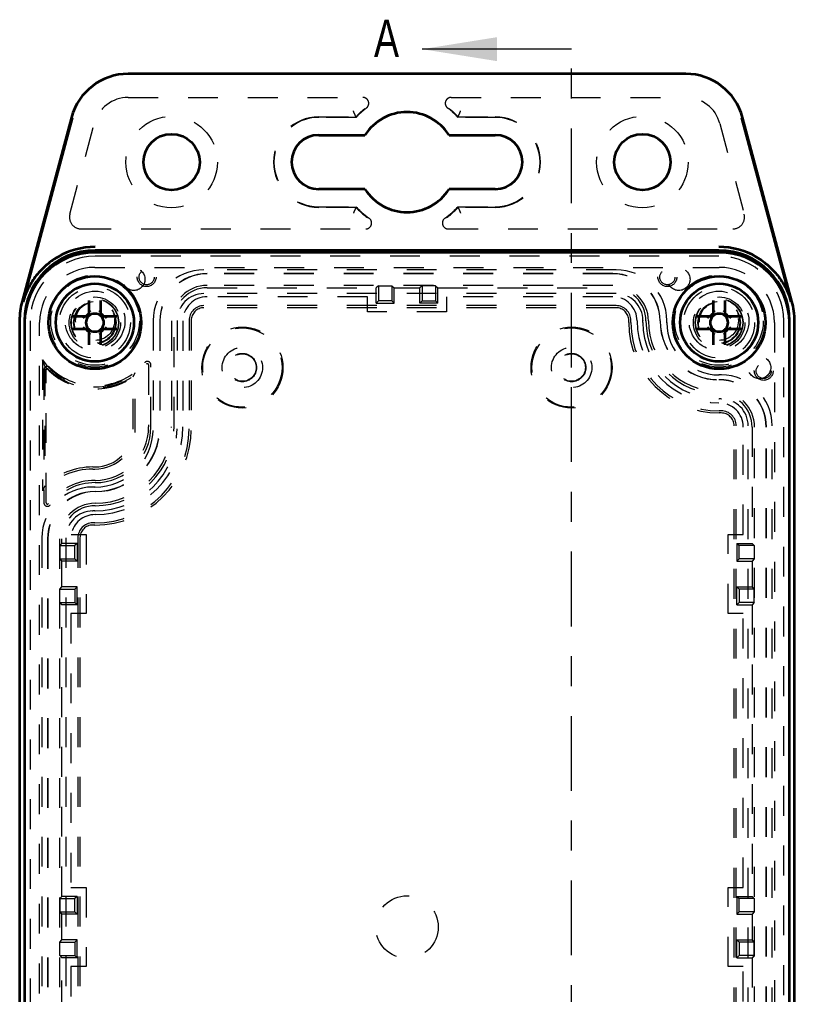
# Model space of a CAD drawing. Header units: inches. Extents: x 0.4 to 16.6, y 0.2 to 10.8.
# Drawn here: x 3.089 to 5.681, y 5.634 to 8.896 of the extents above; entities that cross this region are included whole.
import ezdxf

# ---------------------------------------------------------------- set-up
doc = ezdxf.new("R2010")
doc.units = ezdxf.units.IN
doc.header["$MEASUREMENT"] = 0
doc.linetypes.add('CENTER', pattern=[0.4, 0.25, -0.05, 0.05, -0.05])
doc.linetypes.add('HIDDEN', pattern=[0.075, 0.05, -0.025])
doc.styles.add('SLDTEXTSTYLE1', font='TXT', dxfattribs={"width": 0.75})

msp = doc.modelspace()

# ---------------------------------------------------------------- linework, layer by layer
at = {"color": 7, "linetype": 'Continuous', "lineweight": 18}
msp.add_line((4.9359, 8.7971), (4.4359, 8.7971), dxfattribs=at)
at = {"color": 7, "linetype": 'CENTER', "lineweight": 18}
for p, q in [((4.9359, 7.7319), (4.9359, 8.7971)), ((4.9359, 4.6661), (4.9359, 7.7319))]:
    msp.add_line(p, q, dxfattribs=at)
at = {"color": 7, "linetype": 'Continuous', "lineweight": 35}
for p, q in [((5.3177, 8.7145), (3.453, 8.7145)), ((3.2629, 8.5686), (3.098, 7.9531)), ((3.1013, 7.9522), (3.2662, 8.5677)), ((5.5045, 8.5677), (5.6694, 7.9522)), ((5.6728, 7.9531), (5.5079, 8.5686)), ((4.0901, 8.5097), (4.2447, 8.5097)), ((4.5261, 8.5097), (4.6806, 8.5097)), ((4.2447, 8.3286), (4.0901, 8.3286)), ((4.6806, 8.3286), (4.5261, 8.3286)), ((5.4287, 8.1239), (3.3421, 8.1239)), ((5.4294, 8.1171), (3.3414, 8.1171)), ((3.3115, 7.9024), (3.3112, 7.9024)), ((3.3211, 7.9123), (3.3211, 7.912)), ((3.3616, 7.912), (3.3616, 7.9123)), ((3.3715, 7.9024), (3.3712, 7.9024)), ((5.3995, 7.9024), (5.3992, 7.9024)), ((5.4091, 7.9123), (5.4091, 7.912)), ((5.4496, 7.912), (5.4496, 7.9123)), ((5.4595, 7.9024), (5.4592, 7.9024)), ((3.0893, 7.8877), (3.0893, 3.8326)), ((3.1058, 7.8877), (3.1058, 3.8326)), ((3.1064, 7.8821), (3.1064, 3.8381)), ((3.3112, 7.8619), (3.3115, 7.8619)), ((3.3712, 7.8619), (3.3715, 7.8619)), ((5.3992, 7.8619), (5.3995, 7.8619)), ((5.4592, 7.8619), (5.4595, 7.8619)), ((5.6644, 3.8381), (5.6644, 7.8821)), ((5.6649, 3.8326), (5.6649, 7.8877)), ((5.6814, 3.8326), (5.6814, 7.8877)), ((3.3211, 7.8523), (3.3211, 7.8519)), ((3.3616, 7.8519), (3.3616, 7.8523)), ((5.4091, 7.8523), (5.4091, 7.8519)), ((5.4496, 7.8519), (5.4496, 7.8523))]:
    msp.add_line(p, q, dxfattribs=at)
at = {"color": 7, "linetype": 'HIDDEN', "lineweight": 18}
for p, q in [((3.453, 8.6357), (4.2377, 8.6357)), ((4.533, 8.6357), (5.3177, 8.6357)), ((3.2578, 8.2453), (3.3389, 8.5482)), ((4.0901, 8.5705), (4.2147, 8.5705)), ((4.2155, 8.5688), (4.0901, 8.5688)), ((4.2147, 8.5705), (4.2155, 8.5688)), ((4.556, 8.5705), (4.5553, 8.5688)), ((4.6806, 8.5688), (4.5553, 8.5688)), ((4.556, 8.5705), (4.6806, 8.5705)), ((5.4318, 8.5482), (5.513, 8.2453)), ((4.0901, 8.2696), (4.2155, 8.2696)), ((4.2147, 8.2679), (4.0901, 8.2679)), ((4.2147, 8.2679), (4.2155, 8.2696)), ((4.556, 8.2679), (4.5553, 8.2696)), ((4.5553, 8.2696), (4.6806, 8.2696)), ((4.6806, 8.2679), (4.556, 8.2679)), ((3.2958, 8.1957), (4.2475, 8.1957)), ((4.5233, 8.1957), (5.4749, 8.1957)), ((5.4287, 8.1042), (3.3421, 8.1042)), ((3.3414, 8.0671), (5.4294, 8.0671)), ((5.0844, 8.0591), (3.7064, 8.0591)), ((5.0737, 8.0463), (3.7171, 8.0463)), ((5.0737, 8.0457), (3.7171, 8.0457)), ((5.0737, 8.0068), (3.7171, 8.0068)), ((3.7171, 7.9987), (4.2827, 7.9987)), ((4.2899, 8.0058), (4.2827, 7.9987)), ((4.2827, 7.9477), (4.2827, 7.9987)), ((4.2899, 8.0058), (4.3349, 8.0058)), ((4.2899, 8.0058), (4.2899, 7.9548)), ((4.3349, 8.0058), (4.342, 7.9987)), ((4.3349, 8.0058), (4.3349, 7.9548)), ((4.342, 7.9987), (4.4287, 7.9987)), ((4.342, 7.9477), (4.342, 7.9987)), ((4.4359, 8.0058), (4.4287, 7.9987)), ((4.4287, 7.9477), (4.4287, 7.9987)), ((4.4809, 8.0058), (4.4359, 8.0058)), ((4.4359, 8.0058), (4.4359, 7.9548)), ((4.4809, 8.0058), (4.488, 7.9987)), ((4.4809, 8.0058), (4.4809, 7.9548)), ((4.488, 7.9987), (5.0737, 7.9987)), ((4.488, 7.9477), (4.488, 7.9987)), ((5.0844, 7.9791), (3.7064, 7.9791)), ((4.253, 7.969), (3.7171, 7.969)), ((4.253, 7.918), (4.253, 7.969)), ((4.5177, 7.969), (4.5177, 7.918)), ((5.0737, 7.969), (4.5177, 7.969)), ((5.0844, 7.9391), (3.7064, 7.9391)), ((5.0844, 7.932), (3.7064, 7.932)), ((4.2827, 7.9477), (4.2899, 7.9548)), ((4.2827, 7.9477), (4.342, 7.9477)), ((4.3349, 7.9548), (4.2899, 7.9548)), ((4.342, 7.9477), (4.3349, 7.9548)), ((4.4287, 7.9477), (4.4359, 7.9548)), ((4.488, 7.9477), (4.4287, 7.9477)), ((4.4359, 7.9548), (4.4809, 7.9548)), ((4.488, 7.9477), (4.4809, 7.9548)), ((3.3211, 7.9153), (3.3211, 7.9123)), ((3.3616, 7.9123), (3.3616, 7.9153)), ((4.5177, 7.918), (4.253, 7.918)), ((5.4091, 7.9153), (5.4091, 7.9123)), ((5.4496, 7.9123), (5.4496, 7.9153)), ((3.1255, 7.8877), (3.1255, 3.8326)), ((3.1564, 3.8381), (3.1564, 7.8821)), ((3.5364, 7.8891), (3.5364, 7.5271)), ((3.5585, 7.8877), (3.5585, 7.5337)), ((3.559, 7.8877), (3.559, 7.5337)), ((3.598, 7.8877), (3.598, 7.5337)), ((3.6061, 7.5337), (3.6061, 7.8877)), ((3.6164, 7.8891), (3.6164, 7.5271)), ((3.6358, 7.8877), (3.6358, 7.5337)), ((3.6564, 7.8891), (3.6564, 7.5271)), ((3.6635, 7.8891), (3.6635, 7.5271)), ((5.1272, 7.8821), (5.1272, 7.8891)), ((5.1344, 7.8821), (5.1344, 7.8891)), ((5.1744, 7.89), (5.1744, 7.8891)), ((5.1744, 7.8821), (5.1744, 7.8891)), ((5.1744, 7.8821), (5.1744, 7.8813)), ((5.2544, 7.8891), (5.2544, 7.89)), ((5.2544, 7.8821), (5.2544, 7.8891)), ((5.2544, 7.8813), (5.2544, 7.8821)), ((5.6144, 7.8821), (5.6144, 3.8381)), ((5.6452, 3.8326), (5.6452, 7.8877)), ((3.3211, 7.8519), (3.3211, 7.849)), ((3.3616, 7.849), (3.3616, 7.8519)), ((5.4091, 7.8519), (5.4091, 7.849)), ((5.4496, 7.849), (5.4496, 7.8519)), ((3.1735, 7.7366), (3.1664, 7.7572)), ((3.1664, 7.7572), (3.1664, 7.3192)), ((3.1735, 7.7366), (3.1735, 7.3364)), ((3.5213, 7.7406), (3.5213, 7.5337)), ((3.5288, 7.5337), (3.5288, 7.7406)), ((3.1708, 7.7239), (3.1708, 7.2795)), ((3.1784, 7.2795), (3.1784, 7.7239)), ((3.4692, 7.7005), (3.4764, 7.7148)), ((3.4692, 7.5271), (3.4692, 7.7005)), ((3.4764, 7.5271), (3.4764, 7.7148)), ((5.4294, 7.7071), (5.4285, 7.7071)), ((5.4364, 7.7071), (5.4294, 7.7071)), ((5.4372, 7.7071), (5.4364, 7.7071)), ((5.4285, 7.6271), (5.4294, 7.6271)), ((5.4364, 7.6271), (5.4294, 7.6271)), ((5.4364, 7.6271), (5.4372, 7.6271)), ((5.4364, 7.5871), (5.4294, 7.5871)), ((5.4364, 7.58), (5.4294, 7.58)), ((5.4792, 4.5581), (5.4792, 7.5371)), ((5.4864, 4.5581), (5.4864, 7.5371)), ((5.5264, 4.5581), (5.5264, 7.5371)), ((5.6064, 4.5581), (5.6064, 7.5371)), ((5.51, 7.1735), (5.51, 7.5327)), ((5.5397, 7.5327), (5.5397, 7.1438)), ((5.5478, 4.5616), (5.5478, 7.5327)), ((5.5867, 4.5616), (5.5867, 7.5327)), ((5.5872, 4.5616), (5.5872, 7.5327)), ((3.3344, 7.3993), (3.3414, 7.3993)), ((3.3344, 7.3921), (3.3414, 7.3921)), ((3.1735, 7.3364), (3.1664, 7.3192)), ((3.3344, 7.3321), (3.3335, 7.3321)), ((3.3414, 7.3321), (3.3344, 7.3321)), ((3.3422, 7.3321), (3.3414, 7.3321)), ((3.3335, 7.2521), (3.3344, 7.2521)), ((3.3414, 7.2521), (3.3344, 7.2521)), ((3.3414, 7.2521), (3.3422, 7.2521)), ((3.3414, 7.2121), (3.3344, 7.2121)), ((3.3414, 7.205), (3.3344, 7.205)), ((3.1644, 7.1621), (3.1644, 4.1831)), ((3.1835, 7.1587), (3.1835, 4.1876)), ((3.184, 7.1587), (3.184, 4.1876)), ((3.223, 7.1587), (3.223, 4.1876)), ((3.2239, 7.1366), (3.2311, 7.1438)), ((3.2311, 7.1438), (3.2311, 7.1587)), ((3.2821, 7.1438), (3.2311, 7.1438)), ((3.2444, 7.1621), (3.2444, 4.1831)), ((3.2621, 7.1735), (3.3118, 7.1735)), ((3.2821, 7.1438), (3.2749, 7.1366)), ((3.2821, 7.1438), (3.2821, 7.0845)), ((3.2844, 7.1621), (3.2844, 4.1831)), ((3.2915, 7.1621), (3.2915, 4.1831)), ((3.3118, 7.1735), (3.3118, 6.9088)), ((5.459, 7.1735), (5.51, 7.1735)), ((5.459, 6.9088), (5.459, 7.1735)), ((5.4887, 7.1438), (5.4887, 7.0845)), ((5.4887, 7.1438), (5.4958, 7.1366)), ((5.4887, 7.1438), (5.5397, 7.1438)), ((5.5468, 7.1366), (5.5397, 7.1438)), ((3.2239, 7.1366), (3.2239, 7.0916)), ((3.2239, 7.1366), (3.2749, 7.1366)), ((3.2749, 7.0916), (3.2749, 7.1366)), ((5.4958, 7.0916), (5.4958, 7.1366)), ((5.5468, 7.1366), (5.4958, 7.1366)), ((5.5468, 7.1366), (5.5468, 7.0916)), ((3.2239, 7.0916), (3.2311, 7.0845)), ((3.2239, 7.0916), (3.2749, 7.0916)), ((3.2311, 6.9978), (3.2311, 7.0845)), ((3.2821, 7.0845), (3.2311, 7.0845)), ((3.2821, 7.0845), (3.2749, 7.0916)), ((5.4887, 7.0845), (5.4958, 7.0916)), ((5.4887, 7.0845), (5.5397, 7.0845)), ((5.5468, 7.0916), (5.4958, 7.0916)), ((5.5468, 7.0916), (5.5397, 7.0845)), ((5.5397, 7.0845), (5.5397, 6.9978)), ((3.2239, 6.9906), (3.2311, 6.9978)), ((3.2239, 6.9456), (3.2239, 6.9906)), ((3.2239, 6.9906), (3.2749, 6.9906)), ((3.2821, 6.9978), (3.2311, 6.9978)), ((3.2821, 6.9978), (3.2749, 6.9906)), ((3.2749, 6.9906), (3.2749, 6.9456)), ((3.2821, 6.9385), (3.2821, 6.9978)), ((5.4887, 6.9385), (5.4887, 6.9978)), ((5.4887, 6.9978), (5.4958, 6.9906)), ((5.4887, 6.9978), (5.5397, 6.9978)), ((5.4958, 6.9906), (5.4958, 6.9456)), ((5.5468, 6.9906), (5.4958, 6.9906)), ((5.5468, 6.9906), (5.5397, 6.9978)), ((5.5468, 6.9456), (5.5468, 6.9906)), ((3.2239, 6.9456), (3.2311, 6.9385)), ((3.2239, 6.9456), (3.2749, 6.9456)), ((3.2311, 5.9628), (3.2311, 6.9385)), ((3.2821, 6.9385), (3.2311, 6.9385)), ((3.2821, 6.9385), (3.2749, 6.9456)), ((5.4887, 6.9385), (5.4958, 6.9456)), ((5.4887, 6.9385), (5.5397, 6.9385)), ((5.5468, 6.9456), (5.4958, 6.9456)), ((5.5468, 6.9456), (5.5397, 6.9385)), ((5.5397, 6.9385), (5.5397, 5.9628)), ((3.2608, 6.9088), (3.2608, 5.9925)), ((3.3118, 6.9088), (3.2608, 6.9088)), ((5.51, 6.9088), (5.459, 6.9088)), ((5.51, 5.9925), (5.51, 6.9088)), ((3.2608, 5.9925), (3.3118, 5.9925)), ((3.3118, 5.9925), (3.3118, 5.7278)), ((5.459, 5.7278), (5.459, 5.9925)), ((5.459, 5.9925), (5.51, 5.9925)), ((3.2239, 5.9556), (3.2311, 5.9628)), ((3.2239, 5.9556), (3.2239, 5.9106)), ((3.2239, 5.9556), (3.2749, 5.9556)), ((3.2821, 5.9628), (3.2311, 5.9628)), ((3.2821, 5.9628), (3.2749, 5.9556)), ((3.2749, 5.9106), (3.2749, 5.9556)), ((3.2821, 5.9628), (3.2821, 5.9035)), ((5.4887, 5.9628), (5.4958, 5.9556)), ((5.4887, 5.9628), (5.5397, 5.9628)), ((5.4887, 5.9628), (5.4887, 5.9035)), ((5.4958, 5.9106), (5.4958, 5.9556)), ((5.5468, 5.9556), (5.4958, 5.9556)), ((5.5468, 5.9556), (5.5397, 5.9628)), ((5.5468, 5.9556), (5.5468, 5.9106)), ((3.2239, 5.9106), (3.2311, 5.9035)), ((3.2239, 5.9106), (3.2749, 5.9106)), ((3.2821, 5.9035), (3.2749, 5.9106)), ((5.4887, 5.9035), (5.4958, 5.9106)), ((5.5468, 5.9106), (5.4958, 5.9106)), ((5.5468, 5.9106), (5.5397, 5.9035)), ((3.2311, 5.8168), (3.2311, 5.9035)), ((3.2821, 5.9035), (3.2311, 5.9035)), ((5.4887, 5.9035), (5.5397, 5.9035)), ((5.5397, 5.9035), (5.5397, 5.8168)), ((3.2239, 5.8096), (3.2311, 5.8168)), ((3.2239, 5.7646), (3.2239, 5.8096)), ((3.2239, 5.8096), (3.2749, 5.8096)), ((3.2821, 5.8168), (3.2311, 5.8168)), ((3.2821, 5.8168), (3.2749, 5.8096)), ((3.2749, 5.8096), (3.2749, 5.7646)), ((3.2821, 5.7575), (3.2821, 5.8168)), ((5.4887, 5.8168), (5.4958, 5.8096)), ((5.4887, 5.7575), (5.4887, 5.8168)), ((5.4887, 5.8168), (5.5397, 5.8168)), ((5.4958, 5.8096), (5.4958, 5.7646)), ((5.5468, 5.8096), (5.4958, 5.8096)), ((5.5468, 5.8096), (5.5397, 5.8168)), ((5.5468, 5.7646), (5.5468, 5.8096)), ((3.2239, 5.7646), (3.2311, 5.7575)), ((3.2239, 5.7646), (3.2749, 5.7646)), ((3.2311, 4.7818), (3.2311, 5.7575)), ((3.2821, 5.7575), (3.2311, 5.7575)), ((3.2821, 5.7575), (3.2749, 5.7646)), ((5.4887, 5.7575), (5.4958, 5.7646)), ((5.4887, 5.7575), (5.5397, 5.7575)), ((5.5468, 5.7646), (5.4958, 5.7646)), ((5.5468, 5.7646), (5.5397, 5.7575)), ((5.5397, 5.7575), (5.5397, 4.7818)), ((3.2608, 5.7278), (3.2608, 4.8115)), ((3.3118, 5.7278), (3.2608, 5.7278)), ((5.51, 5.7278), (5.459, 5.7278)), ((5.51, 4.8115), (5.51, 5.7278))]:
    msp.add_line(p, q, dxfattribs=at)
for centre, radius in [((3.598, 8.4192), 0.1531), ((5.1728, 8.4192), 0.1531), ((3.4714, 8.0271), 0.0375), ((3.5146, 8.0344), 0.0315), ((3.5146, 8.0344), 0.0254), ((5.2562, 8.0344), 0.0315), ((5.2562, 8.0344), 0.0254), ((5.2944, 8.0271), 0.0375), ((3.3421, 7.8877), 0.154), ((3.3421, 7.8877), 0.1482), ((5.4287, 7.8877), 0.154), ((5.4287, 7.8877), 0.1482), ((3.3414, 7.8821), 0.1187), ((5.4294, 7.8821), 0.1187), ((3.3421, 7.8877), 0.1), ((3.3414, 7.8821), 0.086), ((3.3414, 7.8821), 0.08), ((3.3414, 7.8821), 0.0787), ((5.4287, 7.8877), 0.1), ((5.4294, 7.8821), 0.086), ((5.4294, 7.8821), 0.08), ((5.4294, 7.8821), 0.0787), ((3.3414, 7.8821), 0.071), ((3.3414, 7.8821), 0.0689), ((3.3421, 7.8877), 0.065), ((5.4294, 7.8821), 0.071), ((5.4294, 7.8821), 0.0689), ((5.4287, 7.8877), 0.065), ((3.8348, 7.7319), 0.1356), ((3.8348, 7.7319), 0.1325), ((4.9359, 7.7319), 0.1356), ((4.9359, 7.7319), 0.1325), ((3.8348, 7.7319), 0.0675), ((4.9359, 7.7319), 0.0675), ((3.8348, 7.7319), 0.0475), ((3.8348, 7.7319), 0.046), ((4.9359, 7.7319), 0.0475), ((4.9359, 7.7319), 0.046), ((5.5644, 7.7321), 0.0375), ((5.5784, 7.7205), 0.0315), ((5.5784, 7.7205), 0.0254), ((4.3854, 5.8601), 0.1045)]:
    msp.add_circle(centre, radius, dxfattribs=at)
at = {"color": 7, "linetype": 'Continuous', "lineweight": 35}
for centre, radius in [((3.598, 8.4192), 0.094), ((5.1728, 8.4192), 0.094), ((3.3414, 7.8821), 0.155), ((5.4294, 7.8821), 0.155), ((3.3414, 7.8821), 0.1305), ((5.4294, 7.8821), 0.1305)]:
    msp.add_circle(centre, radius, dxfattribs=at)
for centre, radius, start, end in [((3.453, 8.5176), 0.1969, 90, 165), ((5.3177, 8.5176), 0.1969, 15, 90), ((4.3854, 8.4192), 0.1673, 32.7638, 147.2362), ((4.0901, 8.4192), 0.0906, 90, 270), ((4.6806, 8.4192), 0.0906, 270, 90), ((4.3854, 8.4192), 0.1673, 212.7638, 327.2362), ((3.3421, 7.8877), 0.2362, 90, 180), ((3.3421, 7.8877), 0.2479, 90, 120.3031), ((5.4287, 7.8877), 0.2479, 59.6969, 90), ((5.4287, 7.8877), 0.2362, 0, 90), ((3.3414, 7.8821), 0.235, 90, 180), ((5.4294, 7.8821), 0.235, 0, 90), ((3.3421, 7.8877), 0.2527, 165, 180), ((5.4287, 7.8877), 0.2527, 0, 15), ((3.3414, 7.8821), 0.03, 137.5052, 222.4948), ((3.3414, 7.8821), 0.0365, 133.8923, 136.1077), ((3.3414, 7.8821), 0.03, 132.4948, 137.5052), ((3.3414, 7.8821), 0.03, 47.5052, 132.4948), ((3.3414, 7.8821), 0.03, 42.4948, 47.5052), ((3.3414, 7.8821), 0.03, 317.5052, 42.4948), ((3.3414, 7.8821), 0.0365, 43.8923, 46.1077), ((5.4294, 7.8821), 0.03, 137.5052, 222.4948), ((5.4294, 7.8821), 0.0365, 133.8923, 136.1077), ((5.4294, 7.8821), 0.03, 132.4948, 137.5052), ((5.4294, 7.8821), 0.03, 47.5052, 132.4948), ((5.4294, 7.8821), 0.03, 42.4948, 47.5052), ((5.4294, 7.8821), 0.03, 317.5052, 42.4948), ((5.4294, 7.8821), 0.0365, 43.8923, 46.1077), ((3.3414, 7.8821), 0.03, 222.4948, 227.5052), ((3.3414, 7.8821), 0.03, 312.4948, 317.5052), ((5.4294, 7.8821), 0.03, 222.4948, 227.5052), ((5.4294, 7.8821), 0.03, 312.4948, 317.5052), ((3.3414, 7.8821), 0.0365, 223.8923, 226.1077), ((3.3414, 7.8821), 0.03, 227.5052, 312.4948), ((3.3414, 7.8821), 0.0365, 313.8923, 316.1077), ((5.4294, 7.8821), 0.0365, 223.8923, 226.1077), ((5.4294, 7.8821), 0.03, 227.5052, 312.4948), ((5.4294, 7.8821), 0.0365, 313.8923, 316.1077)]:
    msp.add_arc(centre, radius, start, end, dxfattribs=at)
at = {"color": 7, "linetype": 'HIDDEN', "lineweight": 18}
for centre, radius, start, end in [((3.453, 8.5176), 0.1181, 90, 165), ((5.3177, 8.5176), 0.1181, 15, 90), ((4.3854, 8.4192), 0.2281, 128.0477, 138.4378), ((4.3854, 8.4192), 0.2264, 126.8678, 138.6338), ((4.3854, 8.4192), 0.2264, 41.3662, 53.1322), ((4.3854, 8.4192), 0.2281, 41.5622, 51.9523), ((4.0901, 8.4192), 0.1513, 90, 270), ((4.0901, 8.4192), 0.1496, 90, 270), ((4.6806, 8.4192), 0.1513, 270, 90), ((4.6806, 8.4192), 0.1496, 270, 90), ((4.3854, 8.4192), 0.2281, 221.5622, 234.6331), ((4.3854, 8.4192), 0.2264, 221.3662, 235.9125), ((4.3854, 8.4192), 0.2264, 304.0875, 318.6338), ((4.3854, 8.4192), 0.2281, 305.3669, 318.4378), ((3.2958, 8.2351), 0.0394, 165, 270), ((5.4749, 8.2351), 0.0394, 270, 15), ((3.3421, 7.8877), 0.2165, 90, 180), ((5.4287, 7.8877), 0.2165, 0, 90), ((3.3414, 7.8821), 0.185, 90, 180), ((3.7064, 7.8891), 0.17, 90, 180), ((5.0844, 7.8891), 0.17, 0, 90), ((5.4294, 7.8821), 0.185, 0, 90), ((3.7171, 7.8877), 0.1586, 90, 180), ((3.7171, 7.8877), 0.158, 90, 180), ((5.0737, 7.8877), 0.1586, 0, 90), ((5.0737, 7.8877), 0.158, 0, 90), ((3.7171, 7.8877), 0.1191, 90, 180), ((3.7171, 7.8877), 0.111, 90, 180), ((5.0737, 7.8877), 0.1191, 0, 90), ((5.0737, 7.8877), 0.111, 0, 90), ((3.7064, 7.8891), 0.09, 90, 180), ((3.7171, 7.8877), 0.0813, 90, 180), ((5.0737, 7.8877), 0.0813, 0, 90), ((5.0844, 7.8891), 0.09, 0, 90), ((3.7064, 7.8891), 0.05, 90, 180), ((3.7064, 7.8891), 0.0429, 90, 180), ((5.0844, 7.8891), 0.05, 0, 90), ((5.0844, 7.8891), 0.0429, 0, 90), ((5.4294, 7.8821), 0.3021, 180, 270), ((5.4294, 7.8821), 0.295, 180, 270), ((5.4287, 7.8877), 0.2737, 180, 270), ((5.4294, 7.8821), 0.255, 180, 270), ((5.4287, 7.8877), 0.244, 180, 270), ((5.4287, 7.8877), 0.2359, 180, 270), ((5.4287, 7.8877), 0.197, 180, 270), ((5.4287, 7.8877), 0.1964, 180, 270), ((5.4294, 7.8821), 0.175, 180, 270), ((3.3414, 7.8821), 0.215, 215.516, 308.8959), ((3.1826, 7.7239), 0.0118, 45.7846, 180), ((3.3414, 7.8821), 0.2221, 220.9212, 305.1381), ((3.3421, 7.8877), 0.2243, 225.7846, 319.9447), ((3.3421, 7.8877), 0.2168, 225.7846, 319.9447), ((3.517, 7.7406), 0.0118, 0, 139.9447), ((3.517, 7.7406), 0.00425, 0, 139.9447), ((3.1826, 7.7239), 0.00425, 45.7846, 180), ((5.4364, 7.5371), 0.17, 0, 90), ((5.4287, 7.5327), 0.1586, 0, 90), ((5.4287, 7.5327), 0.158, 0, 90), ((5.4287, 7.5327), 0.1191, 0, 90), ((5.4287, 7.5327), 0.111, 0, 90), ((5.4287, 7.5327), 0.0813, 0, 90), ((5.4364, 7.5371), 0.09, 0, 90), ((5.4364, 7.5371), 0.05, 0, 90), ((5.4364, 7.5371), 0.0429, 0, 90), ((3.3414, 7.5271), 0.3221, 270, 0), ((3.3414, 7.5271), 0.1279, 270, 0), ((3.3414, 7.5271), 0.275, 270, 0), ((3.3414, 7.5271), 0.195, 270, 0), ((3.3414, 7.5271), 0.135, 270, 0), ((3.3414, 7.5271), 0.315, 270, 0), ((3.3421, 7.5337), 0.2937, 270, 0), ((3.3421, 7.5337), 0.2559, 270, 0), ((3.3421, 7.5337), 0.217, 270, 0), ((3.3421, 7.5337), 0.264, 270, 0), ((3.3421, 7.5337), 0.2164, 270, 0), ((3.3421, 7.5337), 0.1868, 270, 0), ((3.3421, 7.5337), 0.1792, 270, 0), ((3.3344, 7.1621), 0.23, 90, 136.9229), ((3.3344, 7.1621), 0.2371, 90, 132.7109), ((3.3421, 7.1587), 0.1958, 90, 142.8371), ((3.3421, 7.1587), 0.1882, 90, 142.8371), ((3.3344, 7.1621), 0.17, 90, 180), ((3.3421, 7.1587), 0.1586, 90, 180), ((3.3421, 7.1587), 0.158, 90, 180), ((3.1826, 7.2795), 0.0118, 180, 322.8371), ((3.1826, 7.2795), 0.00425, 180, 322.8371), ((3.3421, 7.1587), 0.1191, 90, 180), ((3.3421, 7.1587), 0.111, 90, 180), ((3.3344, 7.1621), 0.09, 90, 180), ((3.3421, 7.1587), 0.0813, 90, 169.5142), ((3.3344, 7.1621), 0.05, 90, 180), ((3.3344, 7.1621), 0.0429, 90, 180)]:
    msp.add_arc(centre, radius, start, end, dxfattribs=at)
at = {"color": 7, "linetype": 'Continuous', "lineweight": 35}
for centre, major_axis, start_param, end_param in [((3.3057, 7.8974), (0.00425, 0.00425), 1.016623, 2.124969), ((3.3261, 7.9178), (0.00425, 0.00425), 1.016623, 2.124969), ((3.3566, 7.9178), (0.00425, -0.00425), 1.016623, 2.124969), ((3.377, 7.8974), (0.00425, -0.00425), 1.016623, 2.124969), ((5.3937, 7.8974), (0.00425, 0.00425), 1.016623, 2.124969), ((5.4141, 7.9178), (0.00425, 0.00425), 1.016623, 2.124969), ((5.4446, 7.9178), (0.00425, -0.00425), 1.016623, 2.124969), ((5.465, 7.8974), (0.00425, -0.00425), 1.016623, 2.124969), ((3.3057, 7.8669), (0.00425, -0.00425), 4.158216, 5.266562), ((3.377, 7.8669), (0.00425, 0.00425), 4.158216, 5.266562), ((5.3937, 7.8669), (0.00425, -0.00425), 4.158216, 5.266562), ((5.465, 7.8669), (0.00425, 0.00425), 4.158216, 5.266562), ((3.3261, 7.8465), (0.00425, -0.00425), 4.158216, 5.266562), ((3.3566, 7.8465), (0.00425, 0.00425), 4.158216, 5.266562), ((5.4141, 7.8465), (0.00425, -0.00425), 4.158216, 5.266562), ((5.4446, 7.8465), (0.00425, 0.00425), 4.158216, 5.266562)]:
    msp.add_ellipse(centre, major_axis=major_axis, ratio=0.618862, start_param=start_param, end_param=end_param, dxfattribs=at)
at = {"color": 7, "linetype": 'HIDDEN', "lineweight": 18}
for points, knots in [([(4.2495, 8.6003), (4.2529, 8.6028), (4.2553, 8.6062), (4.2578, 8.6141), (4.2577, 8.6184), (4.2551, 8.6261), (4.2526, 8.6296), (4.246, 8.6344), (4.2419, 8.6357), (4.2377, 8.6357)], [0, 0, 0, 0, 0.25, 0.25, 0.5, 0.5, 0.75, 0.75, 1, 1, 1, 1]), ([(4.533, 8.6357), (4.5289, 8.6357), (4.5248, 8.6344), (4.5182, 8.6296), (4.5156, 8.6262), (4.513, 8.6184), (4.513, 8.6141), (4.5154, 8.6063), (4.5179, 8.6028), (4.5212, 8.6003)], [0, 0, 0, 0, 0.25, 0.25, 0.5, 0.5, 0.75, 0.75, 1, 1, 1, 1]), ([(4.2147, 8.5705), (4.2146, 8.5706), (4.2136, 8.573), (4.2103, 8.5804), (4.2081, 8.5853), (4.2061, 8.5902)], [0, 0, 0, 0, 0.5, 0.5, 1, 1, 1, 1]), ([(4.556, 8.5705), (4.5561, 8.5706), (4.5572, 8.573), (4.5604, 8.5804), (4.5626, 8.5853), (4.5647, 8.5902)], [0, 0, 0, 0, 0.5, 0.5, 1, 1, 1, 1]), ([(4.2147, 8.2679), (4.2146, 8.2678), (4.2136, 8.2654), (4.2103, 8.258), (4.2081, 8.253), (4.2061, 8.2482)], [0, 0, 0, 0, 0.5, 0.5, 1, 1, 1, 1]), ([(4.556, 8.2679), (4.5561, 8.2678), (4.5572, 8.2654), (4.5604, 8.258), (4.5626, 8.253), (4.5647, 8.2482)], [0, 0, 0, 0, 0.5, 0.5, 1, 1, 1, 1]), ([(4.2475, 8.1957), (4.2517, 8.1957), (4.2558, 8.1971), (4.2625, 8.2021), (4.2651, 8.2056), (4.2675, 8.2136), (4.2674, 8.218), (4.2647, 8.2259), (4.262, 8.2293), (4.2585, 8.2317)], [0, 0, 0, 0, 0.25, 0.25, 0.5, 0.5, 0.75, 0.75, 1, 1, 1, 1]), ([(4.5122, 8.2317), (4.5087, 8.2293), (4.5061, 8.2259), (4.5033, 8.218), (4.5032, 8.2136), (4.5057, 8.2057), (4.5082, 8.2021), (4.5149, 8.1971), (4.5191, 8.1957), (4.5233, 8.1957)], [0, 0, 0, 0, 0.25, 0.25, 0.5, 0.5, 0.75, 0.75, 1, 1, 1, 1])]:
    msp.add_open_spline(points, degree=3, knots=knots, dxfattribs=at)
at = {"color": 7, "linetype": 'Continuous', "lineweight": 35}
for points, knots in [([(3.217, 8.1017), (3.2016, 8.0927), (3.1876, 8.0825), (3.1624, 8.0597), (3.1515, 8.0476), (3.1324, 8.0221), (3.1243, 8.0087), (3.1142, 7.988), (3.1111, 7.981), (3.1057, 7.9668), (3.1033, 7.9595), (3.1013, 7.9522)], [0, 0, 0, 0, 0.25, 0.25, 0.5, 0.5, 0.75, 0.75, 0.875, 0.875, 1, 1, 1, 1]), ([(5.5538, 8.1017), (5.5692, 8.0927), (5.5831, 8.0825), (5.6083, 8.0597), (5.6192, 8.0476), (5.6383, 8.0221), (5.6465, 8.0087), (5.6566, 7.988), (5.6596, 7.981), (5.665, 7.9668), (5.6674, 7.9595), (5.6694, 7.9522)], [0, 0, 0, 0, 0.25, 0.25, 0.5, 0.5, 0.75, 0.75, 0.875, 0.875, 1, 1, 1, 1]), ([(3.3211, 7.9562), (3.3211, 7.9547), (3.3211, 7.9404), (3.3211, 7.9256), (3.3211, 7.9123)], [0, 0, 0, 0, 0.104555, 1, 1, 1, 1]), ([(3.3616, 7.9123), (3.3616, 7.9256), (3.3616, 7.9404), (3.3616, 7.9547), (3.3616, 7.9562)], [0, 0, 0, 0, 0.895445, 1, 1, 1, 1]), ([(5.4091, 7.9562), (5.4091, 7.9547), (5.4091, 7.9404), (5.4091, 7.9256), (5.4091, 7.9123)], [0, 0, 0, 0, 0.104555, 1, 1, 1, 1]), ([(5.4496, 7.9123), (5.4496, 7.9256), (5.4496, 7.9404), (5.4496, 7.9547), (5.4496, 7.9562)], [0, 0, 0, 0, 0.895445, 1, 1, 1, 1]), ([(3.3112, 7.9024), (3.2979, 7.9024), (3.2831, 7.9024), (3.2688, 7.9024), (3.2673, 7.9024)], [0, 0, 0, 0, 0.895445, 1, 1, 1, 1]), ([(3.3151, 7.9074), (3.3145, 7.9068), (3.3135, 7.9057), (3.3124, 7.9042), (3.3117, 7.9031), (3.3114, 7.9025), (3.3115, 7.9024), (3.3115, 7.9024)], [0, 0, 0, 0, 0.284639, 0.502156, 0.683938, 0.866579, 1, 1, 1, 1]), ([(3.3115, 7.9024), (3.3133, 7.9024), (3.3158, 7.9024), (3.3185, 7.9024), (3.3192, 7.9024)], [0, 0, 0, 0, 0.721787, 1, 1, 1, 1]), ([(3.3211, 7.912), (3.321, 7.912), (3.321, 7.912), (3.3204, 7.9117), (3.3195, 7.9112), (3.3181, 7.9102), (3.317, 7.9092), (3.3162, 7.9085), (3.3161, 7.9084)], [0, 0, 0, 0, 0.1586713, 0.3172169, 0.4793819, 0.6617655, 0.9366869, 1, 1, 1, 1]), ([(3.3211, 7.9043), (3.3211, 7.906), (3.3211, 7.9087), (3.3211, 7.9111), (3.3211, 7.912)], [0, 0, 0, 0, 0.641437, 1, 1, 1, 1]), ([(3.3616, 7.912), (3.3616, 7.9102), (3.3616, 7.9077), (3.3616, 7.905), (3.3616, 7.9043)], [0, 0, 0, 0, 0.721787, 1, 1, 1, 1]), ([(3.3666, 7.9084), (3.366, 7.909), (3.3649, 7.91), (3.3634, 7.9111), (3.3623, 7.9118), (3.3617, 7.9121), (3.3617, 7.912), (3.3616, 7.912)], [0, 0, 0, 0, 0.284639, 0.502156, 0.683938, 0.866579, 1, 1, 1, 1]), ([(3.3635, 7.9024), (3.3652, 7.9024), (3.3679, 7.9024), (3.3704, 7.9024), (3.3712, 7.9024)], [0, 0, 0, 0, 0.641437, 1, 1, 1, 1]), ([(3.3712, 7.9024), (3.3713, 7.9024), (3.3713, 7.9025), (3.371, 7.9031), (3.3704, 7.904), (3.3695, 7.9054), (3.3685, 7.9065), (3.3678, 7.9073), (3.3676, 7.9074)], [0, 0, 0, 0, 0.158671, 0.317217, 0.479382, 0.661765, 0.936687, 1, 1, 1, 1]), ([(3.4154, 7.9024), (3.4139, 7.9024), (3.3996, 7.9024), (3.3848, 7.9024), (3.3715, 7.9024)], [0, 0, 0, 0, 0.104555, 1, 1, 1, 1]), ([(5.3992, 7.9024), (5.3859, 7.9024), (5.3711, 7.9024), (5.3568, 7.9024), (5.3553, 7.9024)], [0, 0, 0, 0, 0.895445, 1, 1, 1, 1]), ([(5.4031, 7.9074), (5.4025, 7.9068), (5.4015, 7.9057), (5.4004, 7.9042), (5.3997, 7.9031), (5.3994, 7.9025), (5.3995, 7.9024), (5.3995, 7.9024)], [0, 0, 0, 0, 0.284639, 0.502156, 0.683938, 0.866579, 1, 1, 1, 1]), ([(5.3995, 7.9024), (5.4013, 7.9024), (5.4038, 7.9024), (5.4065, 7.9024), (5.4072, 7.9024)], [0, 0, 0, 0, 0.721787, 1, 1, 1, 1]), ([(5.4091, 7.912), (5.409, 7.912), (5.409, 7.912), (5.4084, 7.9117), (5.4075, 7.9112), (5.4061, 7.9102), (5.405, 7.9092), (5.4042, 7.9085), (5.4041, 7.9084)], [0, 0, 0, 0, 0.1586713, 0.3172169, 0.4793819, 0.6617655, 0.9366869, 1, 1, 1, 1]), ([(5.4091, 7.9043), (5.4091, 7.906), (5.4091, 7.9087), (5.4091, 7.9111), (5.4091, 7.912)], [0, 0, 0, 0, 0.641437, 1, 1, 1, 1]), ([(5.4496, 7.912), (5.4496, 7.9102), (5.4496, 7.9077), (5.4496, 7.905), (5.4496, 7.9043)], [0, 0, 0, 0, 0.721787, 1, 1, 1, 1]), ([(5.4546, 7.9084), (5.454, 7.909), (5.4529, 7.91), (5.4514, 7.9111), (5.4503, 7.9118), (5.4497, 7.9121), (5.4497, 7.912), (5.4496, 7.912)], [0, 0, 0, 0, 0.284639, 0.502156, 0.683938, 0.866579, 1, 1, 1, 1]), ([(5.4515, 7.9024), (5.4532, 7.9024), (5.4559, 7.9024), (5.4584, 7.9024), (5.4592, 7.9024)], [0, 0, 0, 0, 0.641437, 1, 1, 1, 1]), ([(5.4592, 7.9024), (5.4593, 7.9024), (5.4593, 7.9025), (5.459, 7.9031), (5.4584, 7.904), (5.4575, 7.9054), (5.4565, 7.9065), (5.4558, 7.9073), (5.4556, 7.9074)], [0, 0, 0, 0, 0.158671, 0.317217, 0.479382, 0.661765, 0.936687, 1, 1, 1, 1]), ([(5.5034, 7.9024), (5.5019, 7.9024), (5.4876, 7.9024), (5.4728, 7.9024), (5.4595, 7.9024)], [0, 0, 0, 0, 0.104555, 1, 1, 1, 1]), ([(3.2673, 7.8619), (3.2688, 7.8619), (3.2831, 7.8619), (3.2979, 7.8619), (3.3112, 7.8619)], [0, 0, 0, 0, 0.104555, 1, 1, 1, 1]), ([(3.3115, 7.8619), (3.3115, 7.8618), (3.3114, 7.8617), (3.3118, 7.8611), (3.3123, 7.8602), (3.3133, 7.8589), (3.3143, 7.8577), (3.315, 7.857), (3.3151, 7.8569)], [0, 0, 0, 0, 0.158671, 0.317217, 0.479382, 0.661765, 0.936687, 1, 1, 1, 1]), ([(3.3192, 7.8619), (3.3175, 7.8619), (3.3148, 7.8619), (3.3124, 7.8619), (3.3115, 7.8619)], [0, 0, 0, 0, 0.641437, 1, 1, 1, 1]), ([(3.3712, 7.8619), (3.3694, 7.8619), (3.367, 7.8619), (3.3643, 7.8619), (3.3635, 7.8619)], [0, 0, 0, 0, 0.721787, 1, 1, 1, 1]), ([(3.3676, 7.8569), (3.3682, 7.8575), (3.3692, 7.8586), (3.3703, 7.8601), (3.371, 7.8612), (3.3713, 7.8618), (3.3713, 7.8618), (3.3712, 7.8619)], [0, 0, 0, 0, 0.284639, 0.502156, 0.683938, 0.866579, 1, 1, 1, 1]), ([(3.3715, 7.8619), (3.3848, 7.8619), (3.3996, 7.8619), (3.4139, 7.8619), (3.4154, 7.8619)], [0, 0, 0, 0, 0.895445, 1, 1, 1, 1]), ([(5.3553, 7.8619), (5.3568, 7.8619), (5.3711, 7.8619), (5.3859, 7.8619), (5.3992, 7.8619)], [0, 0, 0, 0, 0.104555, 1, 1, 1, 1]), ([(5.3995, 7.8619), (5.3995, 7.8618), (5.3994, 7.8617), (5.3998, 7.8611), (5.4003, 7.8602), (5.4013, 7.8589), (5.4023, 7.8577), (5.403, 7.857), (5.4031, 7.8569)], [0, 0, 0, 0, 0.158671, 0.317217, 0.479382, 0.661765, 0.936687, 1, 1, 1, 1]), ([(5.4072, 7.8619), (5.4055, 7.8619), (5.4028, 7.8619), (5.4004, 7.8619), (5.3995, 7.8619)], [0, 0, 0, 0, 0.641437, 1, 1, 1, 1]), ([(5.4592, 7.8619), (5.4574, 7.8619), (5.455, 7.8619), (5.4523, 7.8619), (5.4515, 7.8619)], [0, 0, 0, 0, 0.721787, 1, 1, 1, 1]), ([(5.4556, 7.8569), (5.4562, 7.8575), (5.4572, 7.8586), (5.4583, 7.8601), (5.459, 7.8612), (5.4593, 7.8618), (5.4593, 7.8618), (5.4592, 7.8619)], [0, 0, 0, 0, 0.284639, 0.502156, 0.683938, 0.866579, 1, 1, 1, 1]), ([(5.4595, 7.8619), (5.4728, 7.8619), (5.4876, 7.8619), (5.5019, 7.8619), (5.5034, 7.8619)], [0, 0, 0, 0, 0.895445, 1, 1, 1, 1]), ([(3.3161, 7.8559), (3.3167, 7.8553), (3.3178, 7.8543), (3.3193, 7.8532), (3.3204, 7.8525), (3.321, 7.8522), (3.3211, 7.8522), (3.3211, 7.8523)], [0, 0, 0, 0, 0.284639, 0.502156, 0.683938, 0.866579, 1, 1, 1, 1]), ([(3.3211, 7.8523), (3.3211, 7.854), (3.3211, 7.8565), (3.3211, 7.8592), (3.3211, 7.86)], [0, 0, 0, 0, 0.721787, 1, 1, 1, 1]), ([(3.3211, 7.8519), (3.3211, 7.8387), (3.3211, 7.8239), (3.3211, 7.8096), (3.3211, 7.8081)], [0, 0, 0, 0, 0.895445, 1, 1, 1, 1]), ([(3.3616, 7.86), (3.3616, 7.8583), (3.3616, 7.8556), (3.3616, 7.8531), (3.3616, 7.8523)], [0, 0, 0, 0, 0.641437, 1, 1, 1, 1]), ([(3.3616, 7.8523), (3.3617, 7.8522), (3.3618, 7.8522), (3.3624, 7.8525), (3.3633, 7.8531), (3.3646, 7.854), (3.3658, 7.855), (3.3665, 7.8557), (3.3666, 7.8559)], [0, 0, 0, 0, 0.158671, 0.317217, 0.479382, 0.661765, 0.936687, 1, 1, 1, 1]), ([(3.3616, 7.8081), (3.3616, 7.8096), (3.3616, 7.8239), (3.3616, 7.8387), (3.3616, 7.8519)], [0, 0, 0, 0, 0.104555, 1, 1, 1, 1]), ([(5.4041, 7.8559), (5.4047, 7.8553), (5.4058, 7.8543), (5.4073, 7.8532), (5.4084, 7.8525), (5.409, 7.8522), (5.4091, 7.8522), (5.4091, 7.8523)], [0, 0, 0, 0, 0.284639, 0.502156, 0.683938, 0.866579, 1, 1, 1, 1]), ([(5.4091, 7.8523), (5.4091, 7.854), (5.4091, 7.8565), (5.4091, 7.8592), (5.4091, 7.86)], [0, 0, 0, 0, 0.721787, 1, 1, 1, 1]), ([(5.4091, 7.8519), (5.4091, 7.8387), (5.4091, 7.8239), (5.4091, 7.8096), (5.4091, 7.8081)], [0, 0, 0, 0, 0.895445, 1, 1, 1, 1]), ([(5.4496, 7.86), (5.4496, 7.8583), (5.4496, 7.8556), (5.4496, 7.8531), (5.4496, 7.8523)], [0, 0, 0, 0, 0.641437, 1, 1, 1, 1]), ([(5.4496, 7.8523), (5.4497, 7.8522), (5.4498, 7.8522), (5.4504, 7.8525), (5.4513, 7.8531), (5.4526, 7.854), (5.4538, 7.855), (5.4545, 7.8557), (5.4546, 7.8559)], [0, 0, 0, 0, 0.158671, 0.317217, 0.479382, 0.661765, 0.936687, 1, 1, 1, 1]), ([(5.4496, 7.8081), (5.4496, 7.8096), (5.4496, 7.8239), (5.4496, 7.8387), (5.4496, 7.8519)], [0, 0, 0, 0, 0.104555, 1, 1, 1, 1])]:
    msp.add_open_spline(points, degree=3, knots=knots, dxfattribs=at)
at = {"color": 7, "linetype": 'Continuous', "lineweight": 18}
msp.add_solid([(4.4359, 8.7971), (4.6859, 8.7571), (4.6859, 8.8371)], dxfattribs=at)

# ---------------------------------------------------------------- texts
at = {"color": 7, "linetype": 'Continuous', "insert": (4.275, 8.8963), "char_height": 0.125, "attachment_point": 1, "style": 'SLDTEXTSTYLE1'}
msp.add_mtext('A', dxfattribs=at)

doc.saveas('drawing.dxf')
